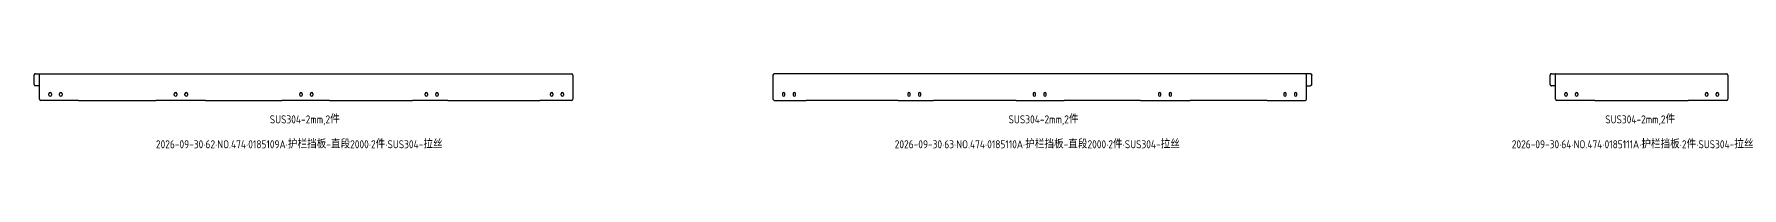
# Model space of a CAD drawing. Header units: inches. Extents: x -1146 to 223752, y 26431 to 27942.
# Drawn here: x 83619 to 90022, y 26431 to 26711 of the extents above; entities that cross this region are included whole.
import ezdxf

# ---------------------------------------------------------------- set-up
doc = ezdxf.new("R2010")
doc.units = ezdxf.units.IN
doc.header["$LTSCALE"] = 0.194989
doc.linetypes.add('CENTER', pattern=[50.8, 31.75, -6.35, 6.35, -6.35])
doc.layers.add('可见 (ISO)', color=7, linetype='Continuous', lineweight=25)
doc.layers.add('折弯线', color=1, linetype='CENTER')
doc.styles.add('Z-English', font='gbenor.shx', dxfattribs={"height": 10, "bigfont": 'hztxt.shx'})

msp = doc.modelspace()

# ---------------------------------------------------------------- linework, layer by layer
at = {"layer": '可见 (ISO)'}
for p, q in [((83619.4, 26670.7), (83619.4, 26705.7)), ((83624.4, 26710.7), (83638.8, 26710.7)), ((83639.9, 26710.7), (83638.8, 26710.7)), ((83639.9, 26710.7), (83786, 26710.7)), ((83786, 26710.7), (84075.6, 26710.7)), ((84075.6, 26710.7), (84261.8, 26710.7)), ((84261.8, 26710.7), (84548, 26710.7)), ((84548, 26710.7), (84727.2, 26710.7)), ((84727.2, 26710.7), (85037.8, 26710.7)), ((85037.8, 26710.7), (85169.9, 26710.7)), ((85169.9, 26710.7), (85515.4, 26710.7)), ((85515.4, 26710.7), (85634.4, 26710.7)), ((85639.4, 26705.7), (85639.4, 26615.7)), ((86389.4, 26705.7), (86389.4, 26615.7)), ((86513.4, 26710.7), (86394.4, 26710.7)), ((86858.8, 26710.7), (86513.4, 26710.7)), ((86990.9, 26710.7), (86858.8, 26710.7)), ((87301.5, 26710.7), (86990.9, 26710.7)), ((87480.7, 26710.7), (87301.5, 26710.7)), ((87766.9, 26710.7), (87480.7, 26710.7)), ((87953.1, 26710.7), (87766.9, 26710.7)), ((88242.8, 26710.7), (87953.1, 26710.7)), ((88388.8, 26710.7), (88242.8, 26710.7)), ((88388.8, 26710.7), (88389.9, 26710.7)), ((88404.4, 26710.7), (88389.9, 26710.7)), ((88409.4, 26670.7), (88409.4, 26705.7)), ((89302.9, 26670.7), (89302.9, 26705.7)), ((89307.9, 26710.7), (89322.3, 26710.7)), ((89323.4, 26710.7), (89322.3, 26710.7)), ((89323.4, 26710.7), (89470.8, 26710.7)), ((89470.8, 26710.7), (89820.6, 26710.7)), ((89820.6, 26710.7), (89964.9, 26710.7)), ((89969.9, 26705.7), (89969.9, 26615.7)), ((83638.8, 26665.7), (83624.4, 26665.7)), ((83638.8, 26665.7), (83639.9, 26665.7)), ((83639.4, 26615.7), (83639.4, 26664.7)), ((83640.4, 26664.7), (83639.4, 26664.7)), ((83639.9, 26665.7), (83640.4, 26665.7)), ((83640.4, 26665.7), (83640.4, 26664.7)), ((83674.9, 26630.7), (83674.9, 26635.7)), ((83683.9, 26635.7), (83683.9, 26630.7)), ((83714.9, 26630.7), (83714.9, 26635.7)), ((83723.9, 26635.7), (83723.9, 26630.7)), ((84144.9, 26630.7), (84144.9, 26635.7)), ((84153.9, 26635.7), (84153.9, 26630.7)), ((84184.9, 26630.7), (84184.9, 26635.7)), ((84193.9, 26635.7), (84193.9, 26630.7)), ((84614.9, 26630.7), (84614.9, 26635.7)), ((84623.9, 26635.7), (84623.9, 26630.7)), ((84654.9, 26630.7), (84654.9, 26635.7)), ((84663.9, 26635.7), (84663.9, 26630.7)), ((85084.9, 26630.7), (85084.9, 26635.7)), ((85093.9, 26635.7), (85093.9, 26630.7)), ((85124.9, 26630.7), (85124.9, 26635.7)), ((85133.9, 26635.7), (85133.9, 26630.7)), ((85554.9, 26630.7), (85554.9, 26635.7)), ((85563.9, 26635.7), (85563.9, 26630.7)), ((85594.9, 26630.7), (85594.9, 26635.7)), ((85603.9, 26635.7), (85603.9, 26630.7)), ((86424.9, 26635.7), (86424.9, 26630.7)), ((86433.9, 26630.7), (86433.9, 26635.7)), ((86464.9, 26635.7), (86464.9, 26630.7)), ((86473.9, 26630.7), (86473.9, 26635.7)), ((86894.9, 26635.7), (86894.9, 26630.7)), ((86903.9, 26630.7), (86903.9, 26635.7)), ((86934.9, 26635.7), (86934.9, 26630.7)), ((86943.9, 26630.7), (86943.9, 26635.7)), ((87364.9, 26635.7), (87364.9, 26630.7)), ((87373.9, 26630.7), (87373.9, 26635.7)), ((87404.9, 26635.7), (87404.9, 26630.7)), ((87413.9, 26630.7), (87413.9, 26635.7)), ((87834.9, 26635.7), (87834.9, 26630.7)), ((87843.9, 26630.7), (87843.9, 26635.7)), ((87874.9, 26635.7), (87874.9, 26630.7)), ((87883.9, 26630.7), (87883.9, 26635.7)), ((88304.9, 26635.7), (88304.9, 26630.7)), ((88313.9, 26630.7), (88313.9, 26635.7)), ((88344.9, 26635.7), (88344.9, 26630.7)), ((88353.9, 26630.7), (88353.9, 26635.7)), ((88388.8, 26665.7), (88388.4, 26665.7)), ((88388.4, 26665.7), (88388.4, 26664.7)), ((88388.4, 26664.7), (88389.4, 26664.7)), ((88389.9, 26665.7), (88388.8, 26665.7)), ((88389.4, 26615.7), (88389.4, 26664.7)), ((88389.9, 26665.7), (88404.4, 26665.7)), ((89322.3, 26665.7), (89307.9, 26665.7)), ((89322.3, 26665.7), (89323.4, 26665.7)), ((89322.9, 26615.7), (89322.9, 26664.7)), ((89323.9, 26664.7), (89322.9, 26664.7)), ((89323.4, 26665.7), (89323.9, 26665.7)), ((89323.9, 26665.7), (89323.9, 26664.7)), ((89358.4, 26630.7), (89358.4, 26635.7)), ((89367.4, 26635.7), (89367.4, 26630.7)), ((89398.4, 26630.7), (89398.4, 26635.7)), ((89407.4, 26635.7), (89407.4, 26630.7)), ((89885.4, 26630.7), (89885.4, 26635.7)), ((89894.4, 26635.7), (89894.4, 26630.7)), ((89925.4, 26630.7), (89925.4, 26635.7)), ((89934.4, 26635.7), (89934.4, 26630.7)), ((83786, 26610.7), (83644.4, 26610.7)), ((83786, 26610.7), (84075.6, 26610.7)), ((84261.8, 26610.7), (84075.6, 26610.7)), ((84261.8, 26610.7), (84548, 26610.7)), ((84727.2, 26610.7), (84548, 26610.7)), ((84727.2, 26610.7), (85037.8, 26610.7)), ((85169.9, 26610.7), (85037.8, 26610.7)), ((85169.9, 26610.7), (85515.4, 26610.7)), ((85634.4, 26610.7), (85515.4, 26610.7)), ((86394.4, 26610.7), (86513.4, 26610.7)), ((86858.8, 26610.7), (86513.4, 26610.7)), ((86858.8, 26610.7), (86990.9, 26610.7)), ((87301.5, 26610.7), (86990.9, 26610.7)), ((87301.5, 26610.7), (87480.7, 26610.7)), ((87766.9, 26610.7), (87480.7, 26610.7)), ((87766.9, 26610.7), (87953.1, 26610.7)), ((88242.8, 26610.7), (87953.1, 26610.7)), ((88242.8, 26610.7), (88384.4, 26610.7)), ((89470.8, 26610.7), (89327.9, 26610.7)), ((89470.8, 26610.7), (89820.6, 26610.7)), ((89964.9, 26610.7), (89820.6, 26610.7))]:
    msp.add_line(p, q, dxfattribs=at)
for points in [[(83624.4, 26710.7), (83623.9, 26710.7), (83623.4, 26710.6), (83622.9, 26710.5), (83622.4, 26710.3), (83622, 26710.1), (83621.6, 26709.9), (83621.2, 26709.6), (83620.8, 26709.2), (83620.5, 26708.9), (83620.2, 26708.5), (83619.9, 26708.1), (83619.7, 26707.6), (83619.6, 26707.2), (83619.5, 26706.7), (83619.4, 26706.2), (83619.4, 26705.7)], [(88404.4, 26710.7), (88404.8, 26710.7), (88405.3, 26710.6), (88405.8, 26710.5), (88406.3, 26710.3), (88406.7, 26710.1), (88407.1, 26709.9), (88407.5, 26709.6), (88407.9, 26709.2), (88408.2, 26708.9), (88408.5, 26708.5), (88408.8, 26708.1), (88409, 26707.6), (88409.1, 26707.2), (88409.3, 26706.7), (88409.3, 26706.2), (88409.4, 26705.7)], [(89307.9, 26710.7), (89307.4, 26710.7), (89306.9, 26710.6), (89306.4, 26710.5), (89305.9, 26710.3), (89305.5, 26710.1), (89305.1, 26709.9), (89304.7, 26709.6), (89304.3, 26709.2), (89304, 26708.9), (89303.7, 26708.5), (89303.4, 26708.1), (89303.2, 26707.6), (89303.1, 26707.2), (89303, 26706.7), (89302.9, 26706.2), (89302.9, 26705.7)], [(83619.4, 26670.7), (83619.4, 26670.2), (83619.5, 26669.7), (83619.6, 26669.2), (83619.7, 26668.8), (83619.9, 26668.3), (83620.2, 26667.9), (83620.5, 26667.5), (83620.8, 26667.2), (83621.2, 26666.8), (83621.6, 26666.5), (83622, 26666.3), (83622.4, 26666.1), (83622.9, 26665.9), (83623.4, 26665.8), (83623.9, 26665.7), (83624.4, 26665.7)], [(88409.4, 26670.7), (88409.3, 26670.2), (88409.3, 26669.7), (88409.1, 26669.2), (88409, 26668.8), (88408.8, 26668.3), (88408.5, 26667.9), (88408.2, 26667.5), (88407.9, 26667.2), (88407.5, 26666.8), (88407.1, 26666.5), (88406.7, 26666.3), (88406.3, 26666.1), (88405.8, 26665.9), (88405.3, 26665.8), (88404.8, 26665.7), (88404.4, 26665.7)], [(89302.9, 26670.7), (89302.9, 26670.2), (89303, 26669.7), (89303.1, 26669.2), (89303.2, 26668.8), (89303.4, 26668.3), (89303.7, 26667.9), (89304, 26667.5), (89304.3, 26667.2), (89304.7, 26666.8), (89305.1, 26666.5), (89305.5, 26666.3), (89305.9, 26666.1), (89306.4, 26665.9), (89306.9, 26665.8), (89307.4, 26665.7), (89307.9, 26665.7)]]:
    msp.add_lwpolyline(points, dxfattribs=at)
for centre, radius, start, end in [((85634.4, 26705.7), 5, 0, 90), ((86394.4, 26705.7), 5, 90, 180), ((89964.9, 26705.7), 5, 0, 90), ((83679.4, 26635.7), 4.5, 0, 180), ((83719.4, 26635.7), 4.5, 0, 180), ((84149.4, 26635.7), 4.5, 0, 180), ((84189.4, 26635.7), 4.5, 0, 180), ((84619.4, 26635.7), 4.5, 0, 180), ((84659.4, 26635.7), 4.5, 0, 180), ((85089.4, 26635.7), 4.5, 0, 180), ((85129.4, 26635.7), 4.5, 0, 180), ((85559.4, 26635.7), 4.5, 0, 180), ((85599.4, 26635.7), 4.5, 0, 180), ((86429.4, 26635.7), 4.5, 0, 180), ((86469.4, 26635.7), 4.5, 0, 180), ((86899.4, 26635.7), 4.5, 0, 180), ((86939.4, 26635.7), 4.5, 0, 180), ((87369.4, 26635.7), 4.5, 0, 180), ((87409.4, 26635.7), 4.5, 0, 180), ((87839.4, 26635.7), 4.5, 0, 180), ((87879.4, 26635.7), 4.5, 0, 180), ((88309.4, 26635.7), 4.5, 0, 180), ((88349.4, 26635.7), 4.5, 0, 180), ((89362.9, 26635.7), 4.5, 0, 180), ((89402.9, 26635.7), 4.5, 0, 180), ((89889.9, 26635.7), 4.5, 0, 180), ((89929.9, 26635.7), 4.5, 0, 180), ((83644.4, 26615.7), 5, 180, -90), ((83679.4, 26630.7), 4.5, 180, 0), ((83719.4, 26630.7), 4.5, 180, 0), ((84149.4, 26630.7), 4.5, 180, 0), ((84189.4, 26630.7), 4.5, 180, 0), ((84619.4, 26630.7), 4.5, 180, 0), ((84659.4, 26630.7), 4.5, 180, 0), ((85089.4, 26630.7), 4.5, 180, 0), ((85129.4, 26630.7), 4.5, 180, 0), ((85559.4, 26630.7), 4.5, 180, 0), ((85599.4, 26630.7), 4.5, 180, 0), ((85634.4, 26615.7), 5, -90, 0), ((86394.4, 26615.7), 5, 180, -90), ((86429.4, 26630.7), 4.5, 180, 0), ((86469.4, 26630.7), 4.5, 180, 0), ((86899.4, 26630.7), 4.5, 180, 0), ((86939.4, 26630.7), 4.5, 180, 0), ((87369.4, 26630.7), 4.5, 180, 0), ((87409.4, 26630.7), 4.5, 180, 0), ((87839.4, 26630.7), 4.5, 180, 0), ((87879.4, 26630.7), 4.5, 180, 0), ((88309.4, 26630.7), 4.5, 180, 0), ((88349.4, 26630.7), 4.5, 180, 0), ((88384.4, 26615.7), 5, -90, 0), ((89327.9, 26615.7), 5, 180, -90), ((89362.9, 26630.7), 4.5, 180, 0), ((89402.9, 26630.7), 4.5, 180, 0), ((89889.9, 26630.7), 4.5, 180, 0), ((89929.9, 26630.7), 4.5, 180, 0), ((89964.9, 26615.7), 5, -90, 0)]:
    msp.add_arc(centre, radius, start, end, dxfattribs=at)
at = {"layer": '折弯线', "color": 1, "linetype": 'CENTER', "ltscale": 0.5}
for points in [[(83639.4, 26665.7), (83639.4, 26710.7)], [(88389.4, 26665.7), (88389.4, 26710.7)], [(89322.9, 26665.7), (89322.9, 26710.7)]]:
    msp.add_lwpolyline(points, dxfattribs=at)

# ---------------------------------------------------------------- texts
at = {"color": 3, "style": 'Z-English'}
for p in [(84502.8, 26524.4), (87272.8, 26524.4), (89509.8, 26524.4)]:
    msp.add_text('SUS304-2mm,2件', height=30, dxfattribs=at).set_placement(p)
at = {"color": 2, "style": 'Z-English'}
for s, p in [('2026-09-30·62·NO.474·0185109A·护栏挡板-直段2000·2件·SUS304-拉丝', (84075.9, 26431)), ('2026-09-30·63·NO.474·0185110A·护栏挡板-直段2000·2件·SUS304-拉丝', (86845.9, 26431)), ('2026-09-30·64·NO.474·0185111A·护栏挡板·2件·SUS304-拉丝', (89159.4, 26431))]:
    msp.add_text(s, height=30, dxfattribs=at).set_placement(p)

doc.saveas('drawing.dxf')
